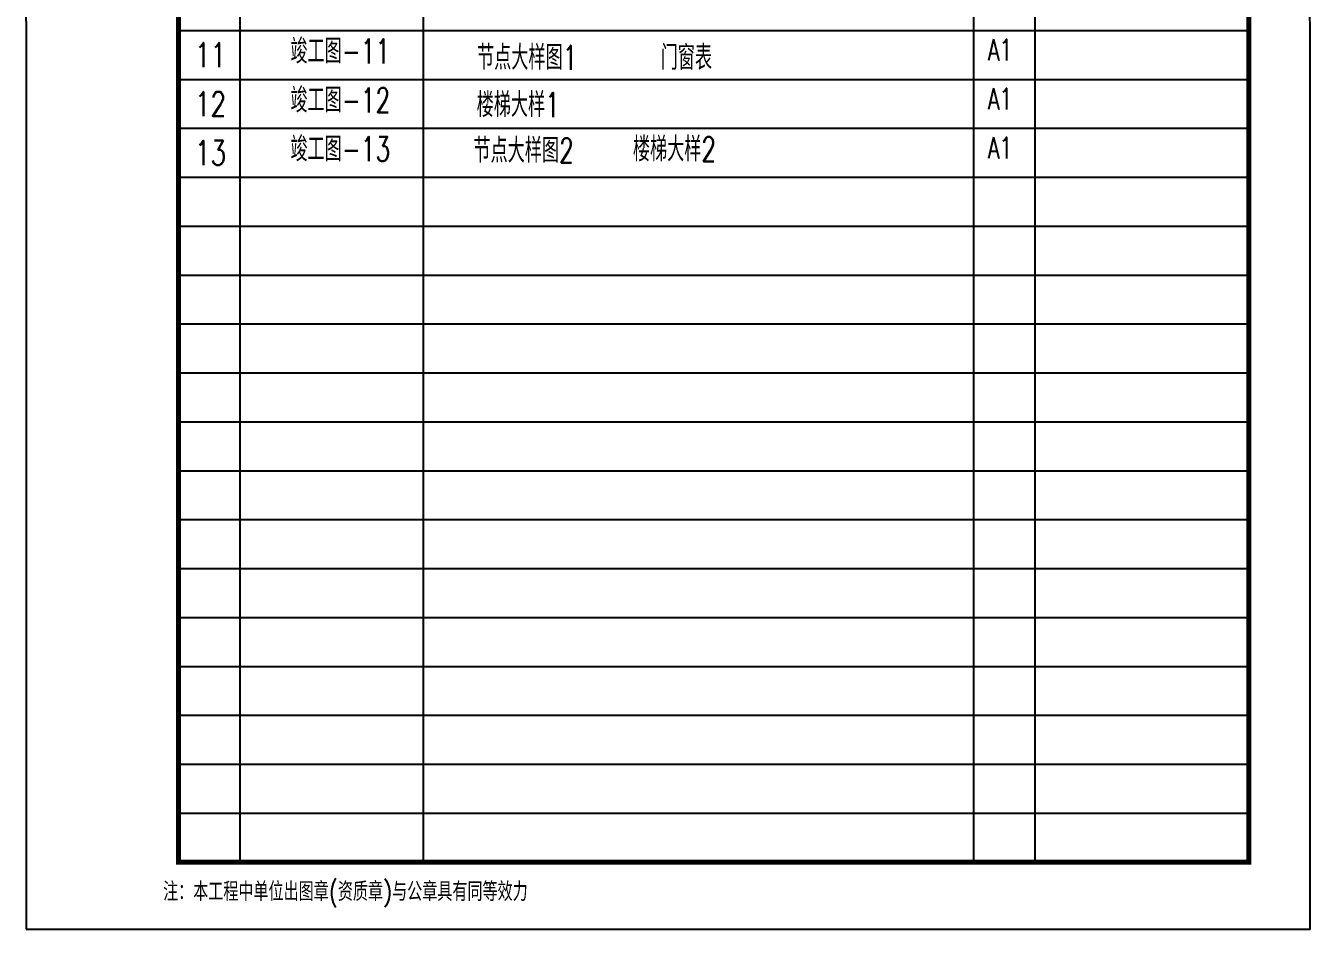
# Model space of a CAD drawing. Header units: millimetres. Extents: x 591771 to 1936534, y -622016 to 355666.
# Drawn here: x 701176 to 722181, y 315512 to 330290 of the extents above; entities that cross this region are included whole.
import ezdxf
from ezdxf.enums import TextEntityAlignment as Align

# ---------------------------------------------------------------- set-up
doc = ezdxf.new("R2010")
doc.units = ezdxf.units.MM
doc.header["$LTSCALE"] = 80
doc.layers.add('DIM', color=4, linetype='Continuous')
doc.styles.add('_HZTXT', font='txt.shx', dxfattribs={"width": 0.8, "bigfont": 'hztxt.shx'})

msp = doc.modelspace()

# ---------------------------------------------------------------- linework, layer by layer
at = {"layer": 'DIM'}
for p, q in [((703675.6, 344211.5), (703675.6, 316611.5)), ((721175.6, 344211.5), (721175.6, 316611.5)), ((704675.6, 340211.5), (704675.6, 316611.5)), ((707675.6, 340211.5), (707675.6, 316611.5)), ((716675.6, 340211.5), (716675.6, 316611.5)), ((717675.6, 340211.5), (717675.6, 316611.5)), ((703675.6, 330211.5), (721175.6, 330211.5)), ((703675.6, 330211.5), (721175.6, 330211.5)), ((703675.6, 329411.5), (721175.6, 329411.5)), ((703675.6, 329411.5), (721175.6, 329411.5)), ((703675.6, 329411.5), (721175.6, 329411.5)), ((703675.6, 328611.5), (721175.6, 328611.5)), ((703675.6, 327811.5), (721175.6, 327811.5)), ((703675.6, 327011.5), (721175.6, 327011.5)), ((703675.6, 327011.5), (721175.6, 327011.5)), ((703675.6, 326211.5), (721175.6, 326211.5)), ((703675.6, 326211.5), (721175.6, 326211.5)), ((703675.6, 325411.5), (721175.6, 325411.5)), ((703675.6, 324611.5), (721175.6, 324611.5)), ((703675.6, 324611.5), (721175.6, 324611.5)), ((703675.6, 323811.5), (721175.6, 323811.5)), ((703675.6, 323011.5), (721175.6, 323011.5)), ((703675.6, 322211.5), (721175.6, 322211.5)), ((703675.6, 321411.5), (721175.6, 321411.5)), ((703675.6, 320611.5), (721175.6, 320611.5)), ((703675.6, 319811.5), (721175.6, 319811.5)), ((703675.6, 319811.5), (721175.6, 319811.5)), ((703675.6, 319811.5), (721175.6, 319811.5)), ((703675.6, 319011.5), (721175.6, 319011.5)), ((703675.6, 318211.5), (721175.6, 318211.5)), ((703675.6, 317411.5), (721175.6, 317411.5)), ((703675.6, 316611.5), (721175.6, 316611.5))]:
    msp.add_line(p, q, dxfattribs=at)
msp.add_lwpolyline([(701181.4, 315511.7), (722181.4, 315511.7), (722175.6, 345211.5), (701175.6, 345211.5)], close=True, dxfattribs=at)
at = {"layer": 'DIM', "const_width": 80}
msp.add_lwpolyline([(703675.6, 344211.5), (703675.6, 316611.5), (721175.6, 316611.5), (721175.6, 344211.5), (703675.6, 344211.5)], dxfattribs=at)

# ---------------------------------------------------------------- texts
at = {"layer": 'DIM', "style": '_HZTXT', "width": 0.75}
for s, p in [('11', (704196.6, 329810.7)), ('12', (704196.6, 329010.7)), ('13', (704196.6, 328210.7))]:
    msp.add_text(s, height=400, dxfattribs=at).set_placement(p, align=Align.MIDDLE)
at = {"layer": 'DIM', "style": '_HZTXT'}
for s, height, width, p in [('竣工图-11', 400, 0.7, (705504.3, 329672.6)), ('节点大样图1', 400, 0.7, (708556.1, 329568.6)), ('门窗表', 400, 0.7, (711558.8, 329568.6)), ('A1', 350, 0.7, (716909.1, 329719.2)), ('竣工图-12', 400, 0.7, (705504.3, 328872.6)), ('楼梯大样1', 400, 0.7, (708549.3, 328796.6)), ('A1', 350, 0.7, (716909.1, 328919.2)), ('竣工图-13', 400, 0.7, (705504.3, 328072.6)), ('节点大样图2', 400, 0.7, (708497.3, 328049)), ('楼梯大样2', 400, 0.7, (711104.4, 328070)), ('A1', 350, 0.7, (716909.1, 328119.2)), ('注：本工程中单位出图章(资质章)与公章具有同等效力', 308, 0.8, (703421.8, 315974.4))]:
    msp.add_text(s, height=height, dxfattribs=dict(at, width=width)).set_placement(p)

doc.saveas('drawing.dxf')
